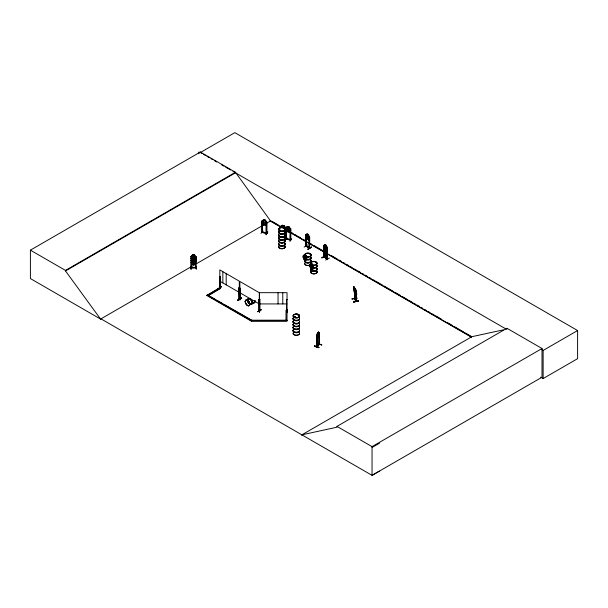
<?xml version="1.0" encoding="UTF-8"?>
<svg xmlns="http://www.w3.org/2000/svg" width="608" height="608" viewBox="0 0 608 608"><rect width="100%" height="100%" fill="white"/><g stroke="black" fill="none" stroke-linecap="round" stroke-linejoin="round"><path stroke-width="0.91" d="M356.258 291.24L355.726 291.604M354.882 288.405L354.631 291.027L353.917 287.303L355.399 293.421L355.27 290.434L355.042 291.088C353.43 281.762 353.043 290.708 354.738 293.36M353.674 288.967L353.772 286.915M354.73 293.307L355.178 293.482L355.277 291.43L354.753 289.119M356.106 290.586L356.546 292.136L356.189 294.508L355.429 293.079L355.566 290.806C356.06 288.481 353.932 293.406 355.642 294.948M354.935 290.882L354.844 292.083L353.689 288.83M266.357 222.064L266.22 233.305L266.22 221.95L266.768 222.072L266.752 233.426L261.942 232.362M290.29 228.745L290.168 240.008L290.282 228.676L290.715 228.768L290.7 240.122L285.874 239.088M195.639 256.462L195.472 267.748L195.913 267.178L195.457 267.231L196.042 267.718L190.897 267.968L190.935 256.614L191.452 256.584L191.414 267.946M316.776 346.446L317.049 335.092L317.498 332.926L318.455 332.059L317.482 332.895L316.616 335.54L316.624 346.796L319.36 343.862M316.57 335.525L317.049 335.35L316.806 346.856L319.527 344.341L319.481 333.1L318.41 332.036M317.802 332.88L317.802 335.874L318.394 334.643L318.098 332.606L317.847 332.895M314.359 346.165C318.501 346.157 322.225 349.456 314.359 346.165L318.744 347.73M314.488 346.02L318.866 347.601M318.873 347.419L314.503 345.808M280.63 230.652L280.197 230.166L279.931 230.599M283.799 228.175L283.997 228.54M305.725 256.188L306.675 256.211M294.272 317.285L294.546 316.768L294.979 317.285M294.629 316.738L294.28 317.034L294.751 317.292M294.333 317.133L294.979 316.943M294.781 317.239L294.933 316.836M309.548 254.106L310.072 254.03M298.034 315.111L298.232 314.807M298.475 314.914L298.308 315.157M312.55 264.647L312.276 264.138M312.679 264.518L312.2 264.275M315.529 262.322L316.046 262.443M354.791 298.908L354.608 287.409L354.403 298.726L355.923 301.477M356.03 300.8L356.03 301.211M354.76 298.49L356.113 301.477L356.098 294.888M311.843 264.647L311.463 264.244L311.076 266.327L311.866 267.474L312.269 266.228L311.851 264.305L312.527 264.586M325.257 250.572L324.87 252.654L325.66 253.802L326.063 252.563L325.295 250.549M355.406 290.046L355.019 290.943M355.786 291.566L356.075 293.474L356.402 291.741M355.072 290.928L355.642 294.903L356.387 295.48C356.949 292.995 356.577 297.008 355.589 294.91M318.44 337.379C320.196 331.254 319.398 337.379 317.482 338.246L316.646 337.28M193.184 256.903L192.63 259.236L193.747 259.874L194.317 258.37L193.747 256.88L193.184 256.941M193.184 259.099L192.645 261.463L193.192 262.124L194.332 261.379L193.747 259.069M264.054 220.081L263.545 222.277L264.579 223.204L265.118 221.844L264.602 220.172L264.077 220.05M282.933 225.652L282.393 227.878M287.994 226.769L287.462 228.996L288.504 229.915L289.043 229.338L288.526 226.883M311.053 263.728L310.468 266.524L311.273 268.052L312.071 268.516L312.862 267.908L312.269 264.472L311.007 263.75L309.867 264.845M324.908 250.093L323.669 251.18L324.885 250.04L324.262 252.86L325.865 254.851L326.656 254.243L326.063 250.808L327.271 249.531M304.129 247.091L307.618 244.918M321.89 257.876L325.546 255.763M218.021 288.944L221.472 286.778M237.979 300.481L241.619 298.186M241.619 298.346C240.935 297.152 236.618 299.972 238.017 300.542L241.642 298.186L237.812 300.413M194.317 254.836L192.63 254.919L191.778 256.713L191.778 258.05L192.911 259.054L194.043 259L195.153 257.883L194.34 254.752L192.592 254.836L190.882 256.736M190.638 266.22L191.102 269.405L190.41 266.418M220.514 288.101L208.339 295.488L220.514 288.458L219.838 287.614L206.918 295.488L219.8 287.994M219.952 287.5L220.21 288.222L220.294 276.883L219.838 276.762L220.294 276.883M239.005 299.106L239.362 299.28L239.111 287.751L238.99 299.113C238.61 298.194 240.13 298.84 238.952 298.756M238.944 299.068L239.491 299.189L238.959 298.68M239.765 299.106L240.137 299.318M260.011 310.452C258.537 310.574 260.216 309.814 259.958 310.893L259.95 299.508L259.487 299.516L259.95 299.508M259.464 310.331L259.449 310.696M281.595 226.921L282.408 225.302L280.797 226.746M259.411 312.094L259.418 309.32M305.93 246.172L305.915 234.855L307.131 233.776L308.355 234.528M306.402 245.822L306.052 245.647L306.402 246.232M309.305 247.638C301.272 243.261 311.501 248.839 309.328 247.517M306.12 246.073L309.715 248.148L309.67 236.892L309.153 236.634L309.168 248.018L309.343 236.702M323.996 257.116L323.714 245.678L324.892 244.56L326.131 245.275L327.309 247.783L327.34 259.023L323.676 256.926L324.231 256.644M323.98 257.123L324.186 246.742M327.294 259.023L327.226 258.59M262.869 230.858L261.007 233.449M284.719 240.122L286.573 237.34L284.985 240.411L286.816 237.394L284.787 240.342M355.384 294.66L354.312 290.974L354.814 288.359L355.627 291.559L355.292 293.345L355.034 291.597L354.669 292.053L354.821 289.651M354.821 293.679L355.33 294.675L355.824 293.793M316.624 346.385L319.208 344.31L316.631 346.317M319.367 332.994L319.086 344.523M280.82 226.716C282.249 226.883 279.406 226.7 282.386 225.256L284.02 225.606L285.638 227.742M282.363 225.287L284.004 225.636M283.928 228.403L283.457 225.766M284.764 228.942L284.02 225.606M290.632 230.645L289.066 232.112L287.432 231.754L285.836 229.596L285.836 227.81L287.447 226.374L289.089 226.731L290.708 228.859M289.043 226.799L289.834 230.06L288.785 230.896L287.728 230.668L286.657 229.376L287.447 226.374L285.866 227.871M287.432 231.754L285.889 229.588M290.632 240.122L290.715 228.768M289.066 232.028L290.708 230.645M285.114 227.658L285.616 227.65L285.137 227.544L285.068 238.906L285.6 239.012L285.616 227.65M285.98 227.734L285.904 239.104L285.98 227.734L286.421 227.833L286.467 239.073M286.421 227.833L285.92 227.833M285.068 238.602L285.669 238.503M285.669 238.914L285.16 238.929M286.338 239.202L286.436 238.64L290.7 239.712M291.718 238.663L289.864 241.444M261.957 221.137L262.489 221.107L262.474 232.461L262.033 231.823M262.489 221.107L261.995 221.107M265.164 220.02L263.507 219.686L262.747 222.65L263.804 223.949L264.86 224.185L265.901 223.356L265.164 220.02L266.745 222.194M261.98 222.855L263.507 225.036L265.141 225.401L266.692 223.957M266.768 222.072L266.714 233.442M262.056 221.008L261.972 232.378L266.821 233.328M262.542 231.96L266.821 232.917L262.542 232.074M265.878 234.544L267.794 231.975M266.106 234.802L267.756 231.937M279.931 230.28L280.326 230.227M305.74 256.112L306.227 255.846L305.794 256.044M312.322 264.662L311.896 264.412L312.322 264.138M309.829 266.593L311.007 269.101L312.284 269.792L313.508 268.713L312.535 264.358M297.958 314.959L298.368 314.997M190.882 267.862L190.98 267.421L191.467 267.649M192.63 254.919L190.935 256.614M190.889 258.552L192.599 256.66L194.347 256.606L196.065 258.301L194.34 260.14L192.592 260.194L190.874 258.491M190.889 262.534L192.607 264.229L194.355 264.146L196.065 262.246L196.065 260.46L194.347 258.765L192.607 258.848L190.889 260.71M194.317 260.095L196.065 258.301M287.082 310.468L286.535 310.475M319.071 333.07L319.056 344.554M319.329 333.047L319.481 333.1M317.247 343.505L321.769 344.926L317.384 343.345M355.786 300.808L354.631 298.254M263.53 219.655L261.904 221.107L262.025 232.393M305.915 234.916L307.131 233.776L306.516 236.603L308.119 238.587L308.91 237.986L308.37 234.49L309.548 236.998L309.51 238.746L308.355 239.788M305.953 236.649L307.093 239.149L308.332 239.864L309.51 238.746M306.774 259.662L305.588 260.779L304.372 260.026C303.498 258.415 302.077 255.725 304.395 254.691L305.634 255.406L306.812 257.914L306.812 259.7M323.714 247.433L323.676 245.64L324.892 244.56M326.063 256.067L327.34 255.026L326.086 256.128L324.847 255.413L323.623 252.92L323.623 251.142M306.31 255.877L306.318 256.34M259.396 310.68L258.955 310.597L259.327 310.81L259.289 292.706L239.803 281.451L240.175 299.752L240.266 288.405L239.803 288.291L240.266 288.405M259.935 310.878L259.54 310.878M286.52 310.574L287.09 310.354M286.55 310.331L286.535 310.886L287.09 310.764M316.844 346.841L316.897 335.297M319.261 344.576L319.238 333.328M219.967 276.693L219.838 288.025L220.339 288.131L219.807 288.032L220.514 288.458M220.172 287.789L219.8 287.584L220.21 287.812M239.446 287.941L238.99 287.827M241.262 298.14L237.606 300.306L241.285 298.186M258.955 299.349L259.411 299.463L258.955 299.349L259.274 310.81M258.917 310.285L259.228 310.369M257.572 311.6L261.258 309.708M257.572 311.836L261.394 309.784M101.019 318.873L100.624 319.109L30.4 278.563L30.4 250.154L200.366 152.023L235.456 172.277L270.545 220.947L281.2 227.103M200.366 152.023L200.366 152.547L234.832 132.65L577.6 330.547L577.6 358.667L543.134 378.564L540.672 377.135M30.4 250.154L65.489 270.408L235.456 172.277M379.483 471.109L372.043 475.35L100.974 318.85L100.571 319.078L65.489 270.932L235.456 172.801M100.571 319.078L263.986 224.732M266.448 223.311L270.94 220.719M305.877 234.878L306.424 235.022L306.295 246.339M307.906 234.544L308.317 236.307L307.906 237.546L307.116 235.615L307.511 234.316L307.944 234.521M308.332 239.864L307.116 239.119L305.915 236.641M306.12 245.662L306.333 245.951M307.815 249.022L311.494 246.947M307.815 249.257L311.668 247.236M308.02 249.364L311.501 247.129M303.134 255.793L303.172 257.587L304.41 260.004M304.768 255.231L304.806 255.208A3.207 1.854 0 0 1 309.031 253.46A3.207 1.854 0 0 1 310.392 256.386A3.207 1.854 0 0 1 305.155 256.128M305.163 255.459L305.611 257.192L305.208 258.43L304.418 257.29L304.806 255.208L305.208 255.436M305.611 255.436L304.357 254.714L303.81 256.15L303.81 257.488L305.414 259.479L306.204 258.871L305.634 255.406M323.631 245.662L324.186 245.799L323.722 245.685M326.131 245.275L326.663 248.771L325.873 249.371L325.075 248.908L324.269 247.388L324.915 244.621L326.108 245.313L327.347 247.76M327.408 258.894L326.975 258.856L326.906 247.426L327.431 247.676L326.914 247.578M326.07 250.595L324.915 249.88M323.623 252.92L324.885 255.39L326.124 256.105M309.791 264.83L309.867 266.6M321.921 257.929L325.576 255.588L321.921 257.693M311.03 263.804L312.231 264.495L313.508 266.927M329.414 258.005L325.63 260.042M313.508 268.713L313.424 266.942M312.284 269.792L311.068 269.04M206.918 295.131L251.218 320.712L251.932 320.652L251.218 321.062L206.918 295.488M301.477 435.07L471.846 336.703L503.234 329.878M301.872 434.834L336.961 427.204L336.961 426.39L506.928 328.259L542.017 348.513L542.017 377.218L372.043 475.35L372.043 446.644L542.017 348.513M506.928 329.072L506.532 329.308L233.008 171.388M541.508 349.501L543.134 350.444L577.6 330.547M372.043 447.465L379.483 443.224M285.578 238.61L285.175 238.374M294.302 317.224L294.956 317.224M192.265 260.695L193.397 259.464L194.735 260.558M259.38 312.276L259.411 309.837M285.198 238.8L285.16 238.518M286.041 238.572L286.421 238.67M286.338 238.769L285.874 238.678M290.632 239.712L286.467 238.8M262.474 232.051L261.942 231.937M262.405 232.461L262.512 231.922M191.414 256.728L190.95 256.72M306.31 256.363L306.728 256.188M290.221 228.79L290.654 228.866M353.788 286.976L353.924 289.028M354.745 289.537L354.441 287.44M354.821 288.42L354.365 289.18M354.912 289.332L355.125 293.489L354.677 293.368M355.156 289.264L355.209 292.258L355.209 289.256M355.323 289.355L355.824 292.038M355.961 289.94L355.938 301.507L355.961 289.94L356.098 292.076M354.312 290.974L354.874 293.694M356.531 292.136L356.721 294.591M356.957 298.133L351.956 298.923L356.964 298.125M358.576 301.173L353.575 301.918L358.583 301.211M239.894 299.03L240.13 299.752L240.137 288.481M239.894 299.44L240.297 299.638L239.932 288.215M192.265 260.558L193.108 259.221L192.204 257.921L193.42 258.94L194.393 257.792L193.701 259.19L194.735 260.437M286.55 310.741L287.022 310.749M280.197 230.728L279.87 230.652M306.356 256.47L305.794 256.333M312.109 264.206L312.55 264.244M306.09 234.832L305.984 246.187L309.578 248.239L309.153 236.793M324.094 256.736L323.692 256.546M324.034 257.123L323.98 245.738M327.34 258.613L324.094 256.857L327.431 258.499M193.192 259.13L193.754 259.099M190.935 260.292L192.607 262.04L194.34 261.926L196.065 260.087L196.057 256.454L194.34 254.752M192.607 262.04L194.317 261.881M191.398 267.429L190.889 267.436L195.457 267.353M190.935 267.862L196.012 267.74L195.974 256.371M286.573 299.516L287.044 299.615L286.573 299.516L286.52 310.87M287.364 309.312L287.394 312.307L287.075 309.32M259.487 310.764L259.935 310.749M259.487 303.924L287.037 303.924M287.006 310.247L286.003 310.247L286.003 320.538M287.006 320.188L251.537 320.188L251.537 321.123L287.006 321.123L287.037 292.676L259.487 292.676L259.434 310.863M251.537 320.538L287.006 320.538M251.537 320.766L287.006 320.766M191.338 267.809L191.338 267.398M285.175 238.784L285.251 238.382M285.494 239.005L285.585 227.742M282.91 225.682L283.442 225.796M287.979 226.799L288.504 226.913M285.98 238.982L290.768 240.031M266.228 222.095L266.707 222.171L265.118 220.088M306.318 255.945L306.713 256.112M306.379 256.036L305.9 256.333M353.719 286.93L354.221 287.09M196.262 268.918L196.08 266.137M196.323 269.124L195.822 265.947M316.806 335.578L316.57 337.311M321.776 344.949L317.262 343.277M239.263 299.25L239.324 281.177L219.838 269.929L219.838 288.055M309.464 248.216L309.229 247.646M283.655 228.562L283.678 228.304M221.487 286.756L218.052 288.785M241.642 298.422L241.239 297.95M200.366 152.547L202 153.49M203.634 154.432L205.268 155.374M206.895 156.317L209.342 157.73M210.976 158.673L212.61 159.615M214.244 160.558L216.691 161.971M221.586 164.798L224.033 166.212M225.667 167.154L230.561 169.974M324.847 250.063C326.929 250.321 328.662 256.812 326.124 250.747M272.582 221.662L278.32 224.975M279.961 225.925L281.603 226.868M291.445 232.552L293.079 233.502M294.72 234.445L297.183 235.866M298.824 236.816L300.458 237.758M302.921 239.18L304.562 240.13M310.3 243.443L311.942 244.386M313.584 245.336L322.605 250.542M331.618 255.748L337.364 259.061M338.998 260.011L341.46 261.432M343.102 262.375L344.744 263.325M346.385 264.275L348.84 265.688M350.482 266.638L352.123 267.588M354.578 269.002L356.22 269.952M357.861 270.902L360.324 272.323M361.965 273.266L363.599 274.216M365.241 275.158L367.703 276.579M369.345 277.529L370.979 278.472M373.441 279.893L375.083 280.843M376.724 281.785L382.462 285.099M384.104 286.049L393.125 291.255M394.759 292.205L400.505 295.518M402.139 296.461L407.884 299.782M409.518 300.724L411.981 302.146M413.622 303.096L415.264 304.038M416.906 304.988L419.36 306.409M421.002 307.352L422.644 308.302M425.098 309.723L426.74 310.665M428.382 311.615L430.023 312.558M432.486 313.979L434.12 314.929M435.761 315.871L441.499 319.192M447.245 322.506L452.162 325.341M453.804 326.291L463.646 331.968M465.28 332.918L471.025 336.232M289.4 231.838L323.844 251.72M327.119 253.612L471.443 336.938M270.005 220.871L280.706 227.05M288.929 231.8L322.658 251.271M327.598 254.121L471.565 337.242M219.838 281.177L239.324 292.425M239.803 292.706L259.289 303.954M251.932 320.302L207.624 295.078M208.445 295.549L215.012 299.341M216.653 300.284L222.391 303.605M224.033 304.547L251.932 320.652M336.961 426.39L372.043 446.644M258.924 310.62L259.084 299.273M317.049 336.429L317.642 336.946L318.843 334.772L318.394 332.097M239.446 299.174L239.111 287.751M283.974 225.682L285.562 227.772M356.896 298.049L351.964 298.908M323.676 247.426L324.854 249.934M194.317 256.622L195.153 259.669L194.043 260.786L192.911 260.84L191.778 259.836L191.778 258.499L193.184 255.117L193.747 255.094L194.317 256.584L193.747 258.088L192.63 257.45L192.599 256.66M354.16 287.052L354.966 289.324M356.159 290.571L356.6 292.121M355.33 289.324L355.84 292.053M196.065 260.46L194.324 258.81L195.16 261.896L194.051 263.006L192.926 263.066L191.794 262.056L192.607 258.848M194.34 256.568L192.63 256.698L190.935 258.468L192.63 260.178M194.347 264.115L192.607 264.229M543.134 350.444L543.134 378.564M354.745 291.414L354.76 298.946M327.431 247.676L327.469 258.947L323.844 256.834L323.851 247.486M327.096 249.364L327.096 252.176M327.096 254.988L327.096 258.734M306.424 236.892L306.462 246.293M288.253 226.586L288.253 231.937M283.184 225.462L283.184 227.985M282.781 292.676L282.781 303.924M278.046 292.676L278.046 303.924M259.16 310.11L259.213 310.787M226.199 273.6L226.199 284.848M222.847 271.67L222.847 282.918M220.172 276.952L220.21 288.222M198.991 151.916L198.991 153.778M65.489 270.408L65.489 270.932M299.493 321.389A3.268 1.885 0 0 1 295.914 323.745A3.268 1.885 0 0 1 293.504 320.933M299.432 324.003A3.207 1.854 0 0 1 296.339 326.336A3.207 1.854 0 0 1 293.238 324.003M294.052 317.254A3.23 1.862 0 0 0 299.455 316.418A3.23 1.862 0 0 0 295.503 314.138A3.23 1.862 0 0 0 294.052 317.254A3.268 1.885 0 0 1 295.488 316.791M299.493 318.28A3.268 1.885 0 0 1 295.914 320.644A3.268 1.885 0 0 1 293.504 317.824M294.029 317.437A3.268 1.885 0 0 1 295.488 316.95M299.44 318.47A3.215 1.854 0 0 1 296.339 320.811A3.215 1.854 0 0 1 293.231 318.47M294.059 317.634A3.215 1.854 0 0 1 295.503 317.156M299.493 321.229A3.268 1.885 0 0 1 295.914 323.585A3.268 1.885 0 0 1 293.504 320.773M299.493 318.121A3.268 1.885 0 0 1 295.914 320.484A3.268 1.885 0 0 1 293.504 317.665M299.44 317.954A3.215 1.854 0 0 1 296.339 320.287A3.215 1.854 0 0 1 293.231 317.954M294.059 317.118A3.215 1.854 0 0 1 295.503 316.639M299.44 321.571A3.215 1.854 0 0 1 296.339 323.912A3.215 1.854 0 0 1 293.231 321.571M299.44 321.054A3.215 1.854 0 0 1 296.339 323.388A3.215 1.854 0 0 1 293.231 321.054M299.44 324.178A3.215 1.854 0 0 1 296.339 326.519A3.215 1.854 0 0 1 293.231 324.178M299.493 330.235A3.268 1.885 0 0 1 295.914 332.591A3.268 1.885 0 0 1 293.504 329.779M299.432 324.452A3.207 1.854 0 0 1 296.339 326.785A3.207 1.854 0 0 1 293.238 324.452M299.432 332.85A3.2 1.847 0 0 1 296.339 335.175A3.2 1.847 0 0 1 293.246 332.85M299.455 324.292A3.23 1.862 0 0 1 296.339 326.64A3.23 1.862 0 0 1 293.216 324.292M299.493 327.127A3.268 1.885 0 0 1 295.914 329.49A3.268 1.885 0 0 1 293.504 326.671M299.493 330.076A3.268 1.885 0 0 1 295.914 332.432A3.268 1.885 0 0 1 293.504 329.62M299.493 326.967A3.268 1.885 0 0 1 295.914 329.331A3.268 1.885 0 0 1 293.504 326.511M299.44 327.317A3.215 1.854 0 0 1 296.339 329.658A3.215 1.854 0 0 1 293.231 327.317M299.44 326.8A3.215 1.854 0 0 1 296.339 329.133A3.215 1.854 0 0 1 293.231 326.8M299.44 330.418A3.215 1.854 0 0 1 296.339 332.758A3.215 1.854 0 0 1 293.231 330.418M299.44 329.901A3.215 1.854 0 0 1 296.339 332.234A3.215 1.854 0 0 1 293.231 329.901M299.44 333.024A3.215 1.854 0 0 1 296.339 335.365A3.215 1.854 0 0 1 293.231 333.024M317.064 268.751A3.268 1.885 0 0 1 313.477 271.115A3.268 1.885 0 0 1 311.076 268.295M311.114 264.138A3.23 1.862 0 0 1 313.622 261.349A3.23 1.862 0 0 1 316.943 263.842A3.23 1.862 0 0 1 311.623 264.518M317.011 268.941A3.215 1.854 0 0 1 313.485 271.259A3.215 1.854 0 0 1 311.121 268.493M317.11 271.844A3.2 1.847 0 0 1 313.074 273.63A3.2 1.847 0 0 1 311.129 270.917A3.23 1.862 0 0 0 313.485 273.76A3.23 1.862 0 0 0 317.026 271.434M311.129 264.381A3.2 1.847 0 0 1 313.348 261.638A3.2 1.847 0 0 1 317.057 263.781A3.2 1.847 0 0 1 312.307 265.058M317.011 271.533A3.215 1.854 0 0 1 313.485 273.858A3.215 1.854 0 0 1 311.121 271.084M317.019 268.417A3.222 1.862 0 0 1 313.485 270.742A3.222 1.862 0 0 1 311.114 267.968M317.064 268.592A3.268 1.885 0 0 1 313.477 270.955A3.268 1.885 0 0 1 311.076 268.136M317.019 265.833A3.222 1.862 0 0 1 313.074 268.113M317.064 265.491A3.268 1.885 0 0 1 313.059 267.801M317.011 265.316A3.215 1.854 0 0 1 313.074 267.588M317.064 265.65A3.268 1.885 0 0 1 313.059 267.961M304.714 254.95A3.222 1.862 0 0 1 309.297 253.262A3.222 1.862 0 0 1 310.004 256.378A3.222 1.862 0 0 1 304.821 255.428M311.03 264.07A3.2 1.847 0 0 1 307.108 265.377A3.2 1.847 0 0 1 304.844 263.112M304.707 255.048A3.23 1.862 0 0 1 309.039 253.3A3.23 1.862 0 0 1 310.407 256.249A3.23 1.862 0 0 1 305.14 255.983M311.045 260.68A3.222 1.862 0 0 1 307.937 263.028A3.222 1.862 0 0 1 304.821 260.68M311.091 260.498A3.268 1.885 0 0 1 307.937 262.869A3.268 1.885 0 0 1 304.775 260.498M311.091 260.338A3.268 1.885 0 0 1 307.937 262.709A3.268 1.885 0 0 1 304.775 260.338M311.045 260.163A3.222 1.862 0 0 1 307.937 262.504A3.222 1.862 0 0 1 304.821 260.163M311.038 264.237A3.215 1.854 0 0 1 307.101 265.552A3.215 1.854 0 0 1 304.828 263.279M311.045 257.062A3.222 1.862 0 0 1 307.101 259.335M306.326 259.152A3.222 1.862 0 0 1 305.14 258.468M311.045 257.579A3.222 1.862 0 0 1 309.168 259.783A3.222 1.862 0 0 1 305.14 258.993M311.091 257.389A3.268 1.885 0 0 1 309.183 259.624A3.268 1.885 0 0 1 305.102 258.826M311.091 257.23A3.268 1.885 0 0 1 309.183 259.464A3.268 1.885 0 0 1 305.102 258.666M284.681 236.983A3.2 1.847 0 0 1 282.325 239.734A3.2 1.847 0 0 1 278.814 237.424M284.696 231.45A3.222 1.862 0 0 1 282.325 234.224A3.222 1.862 0 0 1 278.791 231.899M284.688 230.926A3.215 1.854 0 0 1 282.325 233.7A3.215 1.854 0 0 1 278.798 231.374M284.688 234.551A3.215 1.854 0 0 1 282.325 237.325A3.215 1.854 0 0 1 278.798 235M284.734 234.361A3.268 1.885 0 0 1 282.332 237.173A3.268 1.885 0 0 1 278.745 234.81M284.734 234.202A3.268 1.885 0 0 1 282.332 237.014A3.268 1.885 0 0 1 278.745 234.65M284.696 234.034A3.222 1.862 0 0 1 282.325 236.808A3.222 1.862 0 0 1 278.791 234.483M284.734 231.253A3.268 1.885 0 0 1 282.332 234.065A3.268 1.885 0 0 1 278.745 231.709M284.734 231.093A3.268 1.885 0 0 1 282.332 233.905A3.268 1.885 0 0 1 278.745 231.549M284.681 237.158A3.207 1.854 0 0 1 282.325 239.917A3.207 1.854 0 0 1 278.806 237.599M284.681 237.447A3.207 1.854 0 0 1 282.325 240.206A3.207 1.854 0 0 1 278.806 237.895M278.814 246.27A3.2 1.847 0 0 0 282.325 248.581A3.2 1.847 0 0 0 284.681 245.83A3.23 1.862 0 0 1 282.325 248.664A3.23 1.862 0 0 1 278.783 246.339M284.696 237.272A3.23 1.862 0 0 1 282.325 240.054A3.23 1.862 0 0 1 278.783 237.72M284.696 240.297A3.222 1.862 0 0 1 282.325 243.071A3.222 1.862 0 0 1 278.791 240.745M284.688 239.772A3.215 1.854 0 0 1 282.325 242.546A3.215 1.854 0 0 1 278.798 240.221M284.688 243.398A3.215 1.854 0 0 1 282.325 246.172A3.215 1.854 0 0 1 278.798 243.846M284.734 243.208A3.268 1.885 0 0 1 282.332 246.02A3.268 1.885 0 0 1 278.745 243.656M284.734 243.048A3.268 1.885 0 0 1 282.332 245.86A3.268 1.885 0 0 1 278.745 243.496M284.696 242.873A3.222 1.862 0 0 1 282.325 245.655A3.222 1.862 0 0 1 278.791 243.329M284.734 240.099A3.268 1.885 0 0 1 282.332 242.911A3.268 1.885 0 0 1 278.745 240.555M284.734 239.94A3.268 1.885 0 0 1 282.332 242.752A3.268 1.885 0 0 1 278.745 240.396M284.688 246.004A3.215 1.854 0 0 1 282.325 248.778A3.215 1.854 0 0 1 278.798 246.453M247.517 299.676A3.215 1.854 60 0 1 251.172 300.451A3.215 1.854 60 0 1 250.671 304.555A3.215 1.854 60 0 1 247.441 300.306M247.638 299.554A3.268 1.885 60 0 1 251.355 300.344A3.268 1.885 60 0 1 250.846 304.517A3.268 1.885 60 0 1 247.555 300.2M254.79 300.58A3.268 1.885 60 0 1 253.156 302.906M250.162 303.985A3.215 1.854 60 0 1 247.889 300.048M247.965 299.417A3.215 1.854 60 0 1 251.545 300.078A3.215 1.854 60 0 1 251.302 304.289M254.592 300.656A3.215 1.854 60 0 1 252.989 302.944M247.775 299.47A3.268 1.885 60 0 1 251.636 300.512A3.268 1.885 60 0 1 250.602 304.372M250.002 304.122A3.268 1.885 60 0 1 247.692 300.116M254.927 300.496A3.268 1.885 60 0 1 253.293 302.822M255.124 301.12A3.215 1.854 60 0 1 253.437 302.685M304.053 255.755L304.699 257.48L304.03 258.476L304.904 257.845L305.786 259.494L305.117 257.708L305.756 256.736L304.92 257.328L304.106 255.763M310.711 264.792L311.357 266.517L310.68 267.512L311.562 266.882L312.436 268.531L311.775 266.745L312.421 265.825L311.577 266.365L310.764 264.799M325.265 245.1L324.877 247.182L325.668 248.33L326.07 247.091L325.303 245.077M358.507 300.861L353.56 301.933L358.507 300.861M294.736 317.437A3.207 1.854 0 0 0 299.546 315.833A3.207 1.854 0 0 0 294.736 314.23A3.207 1.854 0 0 0 294.736 317.437M294.736 317.695A3.207 1.854 0 0 0 299.546 316.092A3.207 1.854 0 0 0 294.736 314.48A3.207 1.854 0 0 0 294.736 317.695M280.296 230.865A3.222 1.862 0 0 0 285.129 229.254A3.222 1.862 0 0 0 280.296 227.643A3.222 1.862 0 0 0 280.296 230.865M280.296 231.131A3.207 1.854 0 0 0 285.114 229.528A3.207 1.854 0 0 0 280.296 227.924A3.207 1.854 0 0 0 280.296 231.131M280.288 230.979A3.23 1.862 0 0 0 285.129 229.368A3.23 1.862 0 0 0 280.288 227.749A3.23 1.862 0 0 0 280.288 230.979M245.176 301.606A3.23 1.862 60 0 0 248.604 305.862A3.23 1.862 60 0 0 248.604 301.302A3.23 1.862 60 0 0 245.176 301.606M245.336 301.53A3.207 1.854 60 0 0 248.74 305.763A3.207 1.854 60 0 0 248.74 301.218A3.207 1.854 60 0 0 245.336 301.53M245.267 301.553A3.23 1.862 60 0 0 248.695 305.809A3.23 1.862 60 0 0 248.695 301.241A3.23 1.862 60 0 0 245.267 301.553"/></g></svg>
